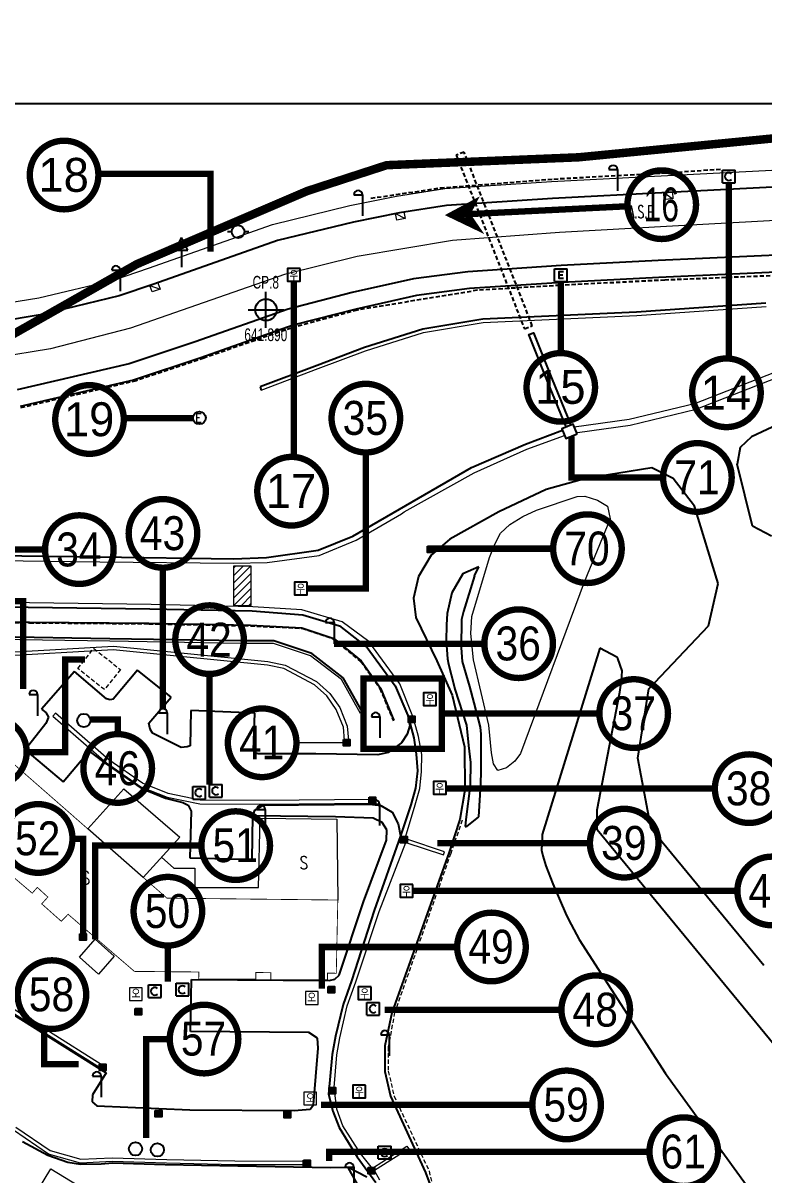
# Model space of a CAD drawing. Extents: x 120542 to 122291, y 586607 to 587713.
# Drawn here: x 120990.5 to 121078, y 587433.6 to 587569.5 of the extents above; entities that cross this region are included whole.
import ezdxf
from ezdxf.enums import TextEntityAlignment as Align

# ---------------------------------------------------------------- set-up
doc = ezdxf.new("R2010")
doc.units = 0
doc.header["$MEASUREMENT"] = 0
doc.linetypes.add('DASHED', pattern=[0.75, 0.5, -0.25])
doc.linetypes.add('PHANTOM2', pattern=[1.25, 0.625, -0.125, 0.125, -0.125, 0.125, -0.125])
for name, color, linetype in [('_0넘버링', 7, 'Continuous'), ('_조사구역', 6, 'Continuous'), ('가드레일', 114, 'Continuous'), ('가로등', 7, 'Continuous'), ('기준점', 1, 'Continuous'), ('도로_보도블럭', 202, 'Continuous'), ('도로_아스콘', 1, 'Continuous'), ('도로_콘크리트', 7, 'Continuous'), ('수로(관)', 144, 'DASHED'), ('수로(유형)', 144, 'Continuous'), ('신호등', 1, 'Continuous'), ('옹벽_상단', 2, 'ONGBYUCK'), ('우수맨홀', 5, 'Continuous'), ('전력주', 2, 'Continuous'), ('주의표지판', 1, 'Continuous'), ('지형_상단', 7, 'SUNGJEULTO'), ('지형_하단', 7, 'Continuous'), ('집수맨홀', 144, 'Continuous'), ('집수정', 4, 'Continuous'), ('통신맨홀', 3, 'Continuous'), ('한전맨홀', 4, 'Continuous'), ('현황 텍스트', 7, 'Continuous')]:
    doc.layers.add(name, color=color, linetype=linetype)
for name, color, linetype, lineweight in [('건물', 7, 'Continuous', 20), ('도로-경계석보차도', 134, 'Continuous', 18), ('바닥재질', 254, 'Continuous', 20), ('방지턱', 40, 'Continuous', 18), ('밭', 3, 'Continuous', 18), ('스틸그레이팅', 140, 'Continuous', 18), ('오수맨홀', 1, 'Continuous', 18), ('옹벽_하단', 2, 'Continuous', 18), ('우수받이', 122, 'Continuous', 18), ('중앙선', 2, 'Continuous', 18), ('휀스', 3, 'FENCELINE1', 18)]:
    doc.layers.add(name, color=color, linetype=linetype, lineweight=lineweight)
doc.styles.add('GHS', font='simplex.shx', dxfattribs={"bigfont": 'ngsw.shx'})
doc.styles.add('JKS_FONT', font='', dxfattribs={"height": 1.5})
doc.styles.add('sks-ghs', font='romans.shx', dxfattribs={"bigfont": 'ghs.shx'})
doc.styles.get('JKS_FONT').set_extended_font_data('Expo M')
doc.linetypes.add('FENCELINE1', pattern='A,0.25,-0.1,[133,ltypeshp.shx,S=0.1,R=0,X=-0.1,Y=0],-0.1,1', length=1.45)
doc.linetypes.add('ONGBYUCK', pattern='A,1,0,[")",sks-ghs,S=0.5,R=90,X=0.5,Y=0],2', length=3)
doc.linetypes.add('SUNGJEULTO', pattern='A,0.25,["|",sks-ghs,S=0.3,R=0,X=0.5,Y=0.1],0.55,["|",sks-ghs,S=0.15,R=0,X=0.5,Y=0.05],0.25', length=1.05)

# ---------------------------------------------------------------- blocks, each defined once
blk = doc.blocks.new('기준점')
at = {"layer": '기준점', "linetype": 'Continuous'}
for p, q in [((0, -2.12), (0, 2.12)), ((-2.12, 0), (2.12, 0))]:
    blk.add_line(p, q, dxfattribs=at)
blk.add_circle((0, 0), 1.27, dxfattribs=at)
blk = doc.blocks.new('우수받이')
at = {"layer": '우수받이'}
for points in [[(-0.5, 0), (0.5, 0), (0.5, -0.8), (-0.5, -0.8), (-0.5, 0)], [(-0.5, 0), (0.5, -0.8)]]:
    blk.add_lwpolyline(points, dxfattribs=at)
blk = doc.blocks.new('가로등')
at = {"layer": '가로등'}
for points in [[(-1, 2.5), (0, 2.5)], [(0, 2.5), (0, 0)]]:
    blk.add_lwpolyline(points, dxfattribs=at)
blk.add_arc((-0.5, 2.5), 0.5, 0, 180, dxfattribs=at)
blk = doc.blocks.new('전력주')
at = {"layer": '전력주'}
blk.add_circle((0, 0), 0.75, dxfattribs=at)
at = {"layer": '전력주', "style": 'GHS'}
blk.add_text('E', height=1, rotation=359.9995, dxfattribs=at).set_placement((-0.5, -0.48))
blk = doc.blocks.new('한전맨홀')
at = {"layer": '한전맨홀'}
for points in [[(-0.75, -0.75), (-0.75, 0.75)], [(-0.75, 0.75), (0.75, 0.75)], [(0.296, 0.374), (-0.228, 0.374), (-0.228, -0.368), (0.302, -0.368)], [(0.228, 0), (-0.228, 0)], [(0.75, -0.75), (0.75, 0.75)], [(-0.75, -0.75), (0.75, -0.75)]]:
    blk.add_lwpolyline(points, dxfattribs=at)
blk = doc.blocks.new('집수맨홀')
at = {"layer": '집수맨홀'}
blk.add_lwpolyline([(-0.37, 0.37), (0.38, 0.37), (0.38, -0.38), (-0.37, -0.38)], close=True, dxfattribs=at)
at = {"layer": '집수맨홀', "color": 251}
for points in [[(-0.37, 0.3), (0.38, 0.3)], [(-0.37, 0.22), (0.38, 0.22)], [(-0.37, 0.15), (0.38, 0.15)], [(-0.37, 0.07), (0.38, 0.07)], [(-0.37, 0), (0.38, 0)], [(-0.37, -0.08), (0.38, -0.08)], [(-0.37, -0.15), (0.38, -0.15)], [(-0.37, -0.23), (0.38, -0.23)], [(-0.37, -0.3), (0.38, -0.3)]]:
    blk.add_lwpolyline(points, dxfattribs=at)
blk = doc.blocks.new('주의표지판')
at = {"layer": '주의표지판'}
for points in [[(0, 3.5), (-0.75, 2)], [(0.75, 2), (0, 3.5)], [(-0.75, 2), (0.75, 2)], [(0, 2), (0, 0)]]:
    blk.add_lwpolyline(points, dxfattribs=at)
blk = doc.blocks.new('오수맨홀')
at = {"layer": '오수맨홀', "linetype": 'Continuous'}
blk.add_lwpolyline([(0.75, 0.75), (-0.75, 0.75), (-0.75, -0.75), (0.75, -0.75), (0.75, 0.75)], dxfattribs=at)
at = {"layer": '오수맨홀', "color": 1, "style": 'GHS'}
blk.add_text('오', height=1, dxfattribs=at).set_placement((0, 0.05, -2), align=Align.MIDDLE)
blk = doc.blocks.new('신호등')
at = {"layer": '신호등'}
for points in [[(-1.25, 0), (-0.75, 0)], [(0.75, 0), (1.25, 0)]]:
    blk.add_lwpolyline(points, dxfattribs=at)
blk.add_circle((0, 0), 0.75, dxfattribs=at)
blk = doc.blocks.new('통신맨홀')
at = {"layer": '통신맨홀', "linetype": 'Continuous'}
for points in [[(-0.75, 0.75), (0.75, 0.75)], [(-0.75, -0.75), (-0.75, 0.75)], [(0.75, -0.75), (0.75, 0.75)], [(-0.75, -0.75), (0.75, -0.75)]]:
    blk.add_lwpolyline(points, dxfattribs=at)
blk.add_arc((0, 0), 0.458, 45, 314, dxfattribs=at)
blk = doc.blocks.new('우수맨홀')
at = {"layer": '우수맨홀', "linetype": 'Continuous'}
blk.add_lwpolyline([(0.75, 0.75), (-0.75, 0.75), (-0.75, -0.75), (0.75, -0.75), (0.75, 0.75)], dxfattribs=at)
at = {"layer": '우수맨홀', "linetype": 'Continuous', "style": 'GHS'}
blk.add_text('우', height=1, dxfattribs=at).set_placement((0, -0.02, -2), align=Align.MIDDLE)

msp = doc.modelspace()

# ---------------------------------------------------------------- hatches: boundary and pattern name
at = {"layer": '방지턱'}
h = msp.add_hatch(dxfattribs=at)
h.set_pattern_fill('ANSI31', color=256, scale=5, style=0)
h.paths.add_polyline_path([(121015.35, 587500.8), (121017.42, 587500.8), (121017.42, 587505.41), (121015.35, 587505.41)])

# ---------------------------------------------------------------- linework, layer by layer
msp.add_lwpolyline([(120805.5, 587285), (120805.5, 587560), (121255.5, 587560), (121255.5, 587285), (120805.5, 587285)])
at = {"layer": '_0넘버링', "linetype": 'Continuous', "const_width": 0.75, "flags": 128}
for points, elevation in [([(120991.29, 587551.57, -1), (120999.39, 587551.57, -1)], -1351), ([(121069.48, 587525.88, -1), (121077.58, 587525.88, -1)], -716), ([(120994.29, 587522.73, -1), (121002.39, 587522.73, -1)], -1351), ([(121018.14, 587514.27, -1), (121026.24, 587514.27, -1)], -716), ([(120988.23, 587473.3, -1), (120996.33, 587473.3, -1)], 628), ([(121057.41, 587472.75, -1), (121065.51, 587472.75, -1)], 632)]:
    msp.add_lwpolyline(points, format="xyb", close=True, dxfattribs=dict(at, elevation=elevation))
for points in [[(121012.64, 587542.51), (121012.64, 587551.72), (120999.48, 587551.72)], [(121073.8, 587550.64), (121073.8, 587529.97)], [(121022.46, 587539.03), (121022.46, 587518.37)], [(121053.98, 587539.02), (121053.98, 587530.57)], [(121010.56, 587522.89), (121002.48, 587522.89)], [(121055.24, 587520.75), (121055.24, 587515.89), (121066.05, 587515.89)], [(121024.03, 587502.79), (121030.96, 587502.79), (121030.96, 587518.84)], [(120983.7, 587507.38), (120993.09, 587507.38)], [(121038.98, 587507.49), (121053.07, 587507.49)], [(121007.01, 587488.61), (121007.01, 587505.24)], [(120990.5, 587490.92), (120990.5, 587501.3), (120984.9, 587501.3)], [(121027.21, 587496.28), (121044.95, 587496.28)], [(120990.92, 587483.5), (120995.46, 587483.5), (120995.46, 587494.42), (120997.81, 587494.42)], [(121012.51, 587479.66), (121012.51, 587492.71)], [(120998.44, 587487.35), (121001.67, 587487.35), (121001.67, 587485.61)], [(121039.93, 587488.04), (121058.53, 587488.04)], [(121040.43, 587479.18), (121072.16, 587479.18)], [(120997.58, 587462.04), (120997.58, 587473.25), (120996.01, 587473.25)], [(120999.01, 587461.41), (120999.01, 587472.46), (121011.55, 587472.46)], [(121039.4, 587472.74), (121057.13, 587472.74)], [(121036.51, 587467.11), (121074.82, 587467.11)], [(121007.59, 587456.41), (121007.59, 587460.67)], [(121025.78, 587455.6), (121025.78, 587460.5), (121041.74, 587460.5)], [(121033.18, 587453.09), (121054.05, 587453.09)], [(120992.98, 587450.91), (120992.98, 587446.69), (120997.05, 587446.69)], [(121005.01, 587437.95), (121005.01, 587449.64), (121007.81, 587449.64)], [(121025.67, 587441.87), (121050.61, 587441.87)], [(121026.63, 587435.27), (121026.63, 587436.35), (121064.44, 587436.35)]]:
    msp.add_lwpolyline(points, dxfattribs=at)
for points in [[(121061.84, 587548.07, -1), (121069.94, 587548.07, -1)], [(121049.93, 587526.52, -1), (121058.02, 587526.52, -1)], [(121026.91, 587522.89, -1), (121035.01, 587522.89, -1)], [(121066.05, 587515.89, -1), (121074.15, 587515.89, -1)], [(121002.96, 587509.29, -1), (121011.06, 587509.29, -1)], [(121053.07, 587507.49, -1), (121061.17, 587507.49, -1)], [(120993.09, 587507.38, -1), (121001.19, 587507.38, -1)], [(121008.46, 587496.76, -1), (121016.56, 587496.76, -1)], [(121044.95, 587496.28, -1), (121053.05, 587496.28, -1)], [(121058.53, 587488.04, -1), (121066.63, 587488.04, -1)], [(121014.67, 587484.59, -1), (121022.77, 587484.59, -1)], [(120982.82, 587483.5, -1), (120990.92, 587483.5, -1)], [(120997.62, 587481.56, -1), (121005.72, 587481.56, -1)], [(121072.16, 587479.18, -1), (121080.26, 587479.18, -1)], [(121011.55, 587472.46, -1), (121019.65, 587472.46, -1)], [(121074.82, 587467.11, -1), (121082.92, 587467.11, -1)], [(121003.54, 587464.72, -1), (121011.64, 587464.72, -1)], [(121041.74, 587460.5, -1), (121049.84, 587460.5, -1)], [(120989.85, 587454.88, -1), (120997.95, 587454.88, -1)], [(121054.05, 587453.09, -1), (121062.15, 587453.09, -1)], [(121007.81, 587449.64, -1), (121015.91, 587449.64, -1)], [(121050.61, 587441.87, -1), (121058.71, 587441.87, -1)], [(121064.44, 587436.35, -1), (121072.54, 587436.35, -1)]]:
    msp.add_lwpolyline(points, format="xyb", close=True, dxfattribs=at)
at = {"layer": '_0넘버링', "linetype": 'Continuous', "const_width": 0.75, "elevation": 2006.5, "flags": 128}
for points in [[(121041.11, 587546.86), (121043.84, 587545.55), (121042.89, 587546.93), (121043.52, 587548.15), (121041.11, 587546.86)], [(121061.76, 587547.88), (121041.11, 587546.86)]]:
    msp.add_lwpolyline(points, dxfattribs=at)
at = {"layer": '_0넘버링', "linetype": 'Continuous', "const_width": 0.75, "flags": 128}
msp.add_lwpolyline([(121030.7, 587483.89), (121039.93, 587483.89), (121039.93, 587492.19), (121030.7, 587492.19)], close=True, dxfattribs=at)
at = {"layer": '_0넘버링', "linetype": 'Continuous'}
for centre in [(120997.67, 587487.23), (121003.77, 587436.68), (121006.35, 587436.56)]:
    msp.add_circle(centre, 0.781, dxfattribs=at)
at = {"layer": '_조사구역', "color": 1, "linetype": 'PHANTOM2', "ltscale": 10, "const_width": 1, "flags": 128}
msp.add_lwpolyline([(120942.73, 587386.16), (120969.77, 587373.17), (120970.39, 587355.26), (120996.29, 587307.6), (121014.99, 587313.66), (121016.02, 587277.86), (121047.83, 587241.4), (121037.77, 587223.26), (121063.21, 587189.12), (121067.26, 587176.25), (121077.98, 587158.53), (121078.75, 587148.73), (121085.96, 587140.35), (121088.79, 587120.65), (121118.55, 587113.52), (121147.24, 587044.94), (120862.79, 587014.52), (120854.87, 586964.35), (120887.03, 586933.69), (120856.91, 586913.09), (120845.14, 586891.51), (120835.39, 586877.63), (120823.7, 586865.29), (120771.16, 586826.09), (120831.32, 586803.5), (120866.24, 586814.66), (120890.52, 586752.11), (120934.32, 586765.96), (120985.17, 586829.53), (121013.59, 586807.2), (121028.45, 586804.98), (121064.67, 586804.08), (121086.32, 586710.01), (121112.13, 586724.4), (121131.77, 586719.51), (121179.99, 586733.06), (121203.55, 586842.49), (121212.05, 586846.4), (121187.19, 586899.13), (121247.41, 586973.95), (121253.28, 586973.7), (121268.7, 586987.04), (121277.57, 587010.52), (121307.56, 587010.67), (121320.26, 587005.27), (121334.53, 587007.69), (121358.36, 587005.3), (121377.01, 587042.97), (121399.54, 587073.97), (121413.69, 587082.99), (121464.57, 587085.36), (121492.22, 587065.33), (121549.85, 587023.61), (121571.25, 587072.4), (121627.06, 587079.46), (121687.79, 587127.69), (121765.91, 587161.14), (121787.7, 587076.86), (121871.05, 586990.75), (121916.73, 586900.5), (122030.17, 586949.19), (122128.5, 586978.21), (122124.52, 587047.59), (122116.24, 587072.33), (122123.19, 587086.44), (122112.92, 587128.07), (122080.89, 587161.55), (122095.32, 587225.96), (122094.86, 587283.94), (122081.68, 587322.9), (122092.65, 587349.17), (122097.02, 587360.59), (122084.13, 587404.24), (122073.39, 587425.61), (122076.86, 587447.62), (122074.44, 587460.5), (122072.5, 587470.82), (122059.86, 587484.02), (122048.86, 587494.28), (122045.6, 587510.39), (122000.94, 587515.2), (121855.6, 587433.14), (121827.86, 587452.06), (121811.36, 587382.45), (121746.85, 587366.99), (121710.16, 587366.44), (121625.79, 587365.18), (121668.35, 587429.01), (121684.54, 587454.25), (121695.8, 587469.72), (121717.52, 587499.53), (121656.51, 587568.96), (121635.67, 587565.59), (121586.87, 587554.29), (121547.43, 587532.99), (121536.15, 587517.51), (121511.71, 587514.18), (121307.18, 587493.88), (121267.91, 587463.58), (121243.76, 587490.95), (121232.41, 587498.91), (121205.85, 587500.55), (121174.8, 587522.94), (121143.22, 587537.24), (121123.8, 587545.84), (121113.64, 587566.46), (121103.26, 587558.24), (121056.07, 587553.66), (121033.41, 587552.73), (121024.03, 587549.68), (121003.93, 587541.06), (120973.53, 587523.84), (120933.05, 587538.5), (120929.86, 587539.23), (120929.58, 587539.29), (120922.09, 587540.99), (120800.6, 587545.64), (120748.17, 587511.92), (120773.67, 587466.36), (120785.63, 587461.4), (120792.72, 587449.91), (120813.97, 587451.16), (120822.53, 587441.61), (120841.91, 587438.02), (120843.52, 587397.73), (120864.66, 587397.07), (120869.81, 587387.35), (120896.01, 587373.79)], close=True, dxfattribs=at)
at = {"layer": '가드레일', "linetype": 'DASHED'}
for p, q in [((121053.17, 587551.1, 645.56), (121067.82, 587551.92, 646.86)), ((121067.82, 587551.92, 646.86), (121072.89, 587552.28, 647.37)), ((121031.55, 587548.83, 643.63), (121039.74, 587550.05, 644.4)), ((121039.74, 587550.05, 644.4), (121053.17, 587551.1, 645.56)), ((121066.24, 587539.17, 646.47), (121053.85, 587538.55, 645.27)), ((121092.94, 587540.25, 649.11), (121066.24, 587539.17, 646.47)), ((121044.14, 587537.97, 644.32), (121029.92, 587535.63, 642.99)), ((121053.85, 587538.55, 645.27), (121044.14, 587537.97, 644.32)), ((121029.92, 587535.63, 642.99), (121022.16, 587533.52, 642.31)), ((121022.16, 587533.52, 642.31), (121011.84, 587529.98, 641.34)), ((121011.84, 587529.98, 641.34), (121003.84, 587527.3, 640.59)), ((121003.84, 587527.3, 640.59), (120990.14, 587524.08, 639.49))]:
    msp.add_line(p, q, dxfattribs=at)
at = {"layer": '건물', "const_width": 0.1}
msp.add_lwpolyline([(120983.8, 587486.98), (121007.48, 587466.26), (121027.65, 587466.04), (121027.47, 587457.4), (121026.43, 587457.41), (121026.43, 587456.65), (121019.74, 587456.65), (121019.74, 587457.47), (121017.98, 587457.49), (121017.97, 587456.71), (121011.23, 587456.73), (121011.25, 587457.55), (121003.64, 587457.62), (120995.81, 587464.36), (120995.01, 587463.53), (120992.7, 587465.59), (120993.42, 587466.39), (120992.18, 587467.53), (120991.58, 587466.85), (120986.4, 587471.25)], dxfattribs=at)
at = {"layer": '건물'}
for points in [[(121028.34, 587484.59), (121022.77, 587484.59)], [(121009, 587473.45), (121004.67, 587468.7), (120998.13, 587474.44), (121002.41, 587479.17), (121009, 587473.45)], [(121006.84, 587471.08), (121008.29, 587469.79), (121010.77, 587469.78), (121010.78, 587467.53), (121018.29, 587467.5), (121018.5, 587475.7), (121027.52, 587475.56), (121027.65, 587466.04)], [(121000.92, 587429.97), (120997.95, 587425.15), (120990.85, 587429.53), (120993.79, 587434.31), (121000.92, 587429.97)]]:
    msp.add_lwpolyline(points, dxfattribs=at)
msp.add_lwpolyline([(121001.27, 587459.43), (120999.41, 587457.31), (120997.15, 587459.28), (120999.01, 587461.41), (121001.27, 587459.43)], close=True, dxfattribs=at)
at = {"layer": '도로-경계석보차도'}
for p, q in [((121052.88, 587550.81, 645.51), (121066.55, 587551.51, 646.85)), ((121066.55, 587551.51, 646.85), (121079.67, 587552.19, 647.99)), ((121034.59, 587549.09, 643.85), (121040.27, 587549.97, 644.33)), ((121040.27, 587549.97, 644.33), (121052.88, 587550.81, 645.51)), ((121029.06, 587547.97, 643.41), (121034.59, 587549.09, 643.85)), ((121019.96, 587545.75, 642.4), (121029.06, 587547.97, 643.41)), ((121005.29, 587540.59, 640.99), (121019.96, 587545.75, 642.4)), ((121001.29, 587539.22, 640.7), (121005.29, 587540.59, 640.99)), ((120992.36, 587537.07, 639.79), (121001.29, 587539.22, 640.7)), ((120979.65, 587535.02, 638.73), (120992.36, 587537.07, 639.79))]:
    msp.add_line(p, q, dxfattribs=at)
at = {"layer": '도로_보도블럭'}
for p, q in [((121090.88, 587540.6, 648.9), (121065.56, 587539.48, 646.51)), ((121065.56, 587539.48, 646.51), (121054.14, 587538.88, 645.31)), ((121043.2, 587538.17, 644.35), (121036.93, 587537.35, 643.6)), ((121054.14, 587538.88, 645.31), (121043.2, 587538.17, 644.35)), ((121036.93, 587537.35, 643.6), (121029.82, 587535.75, 643.04)), ((121029.82, 587535.75, 643.04), (121022.39, 587533.84, 642.33)), ((121022.39, 587533.84, 642.33), (121011.48, 587529.99, 641.26)), ((121011.48, 587529.99, 641.26), (121003.55, 587527.35, 640.53)), ((121003.55, 587527.35, 640.53), (120990.16, 587524.26, 639.47)), ((120981.33, 587499.02), (120991.27, 587498.82)), ((120991.27, 587498.82), (121005.34, 587498.7)), ((121005.34, 587498.7), (121017.36, 587498.46)), ((121017.36, 587498.46), (121023.42, 587498.16)), ((121023.42, 587498.16), (121027.17, 587496.91)), ((121027.17, 587496.91), (121030.41, 587494.26)), ((121030.41, 587494.26), (121032.68, 587491.04)), ((120996.56, 587493.01, 630.67), (120992.68, 587488.56, 630.62)), ((121000.34, 587489.78, 630.63), (120996.56, 587493.01, 630.67)), ((121004, 587493.15, 630.64), (121001.15, 587489.74, 630.63)), ((121007.96, 587489.97, 630.63), (121004, 587493.15, 630.64)), ((121032.68, 587491.04), (121034.26, 587487.23)), ((121000.76, 587489.65, 630.64), (121000.34, 587489.78, 630.63)), ((121001.15, 587489.74, 630.63), (121000.76, 587489.65, 630.64)), ((121005.36, 587486.92, 630.61), (121007.96, 587489.97, 630.63)), ((120992.68, 587488.56, 630.62), (120993.2, 587488.16, 630.59)), ((120993.51, 587487.62, 630.57), (120993.18, 587486.87, 630.57)), ((120993.2, 587488.16, 630.59), (120993.51, 587487.62, 630.57)), ((121010.29, 587488.39, 630.53), (121010.22, 587484.25, 630.5)), ((121017.85, 587488.08, 630.53), (121010.29, 587488.39, 630.53)), ((121017.68, 587483.77, 630.48), (121017.85, 587488.08, 630.53)), ((121035.91, 587487.82, 629.41), (121036.15, 587486.64, 629.29)), ((120993.18, 587486.87, 630.57), (120990.74, 587483.77, 631.14)), ((121005.51, 587486.19, 630.59), (121005.36, 587486.92, 630.61)), ((121005.79, 587485.73, 630.57), (121005.51, 587486.19, 630.59)), ((121036.15, 587486.64, 629.29), (121035.84, 587485.6, 629.13)), ((121009.16, 587484.04, 630.49), (121005.79, 587485.73, 630.57)), ((121035.84, 587485.6, 629.13), (121035.16, 587484.57, 629.01)), ((120990.74, 587483.77, 631.14), (120995.24, 587480, 631.09)), ((120997.8, 587483, 631.11), (120998.45, 587483.49, 631.08)), ((120998.45, 587483.49, 631.08), (121000.17, 587482.19, 631.07)), ((121009.87, 587484.13, 630.49), (121009.16, 587484.04, 630.49)), ((121010.22, 587484.25, 630.5), (121009.87, 587484.13, 630.49)), ((121017.82, 587483.44, 630.51), (121017.68, 587483.77, 630.48)), ((121018.23, 587483.3, 630.43), (121017.82, 587483.44, 630.51)), ((121025.05, 587483.3, 629.7), (121018.23, 587483.3, 630.43)), ((121032.39, 587483.17, 628.93), (121025.05, 587483.3, 629.7)), ((121033.6, 587483.46, 628.92), (121032.39, 587483.17, 628.93)), ((121035.16, 587484.57, 629.01), (121033.6, 587483.46, 628.92)), ((120995.24, 587480, 631.09), (120997.8, 587483, 631.11)), ((121000.17, 587482.19, 631.07), (121004.45, 587479.25, 631.07)), ((121004.45, 587479.25, 631.07), (121007.3, 587478.06, 631.04)), ((121007.3, 587478.06, 631.04), (121009.35, 587477.53, 631.02)), ((121009.35, 587477.53, 631.02), (121009.97, 587477.25, 630.96)), ((121009.97, 587477.25, 630.96), (121010.34, 587476.51, 631.04)), ((121010.34, 587476.51, 631.04), (121010.17, 587471.01, 630.56)), ((121017.62, 587475.97, 630.44), (121017.86, 587476.64, 630.3)), ((121017.86, 587476.64, 630.3), (121018.84, 587477.24, 630.18)), ((121018.84, 587477.24, 630.18), (121031.39, 587477.33, 628.9)), ((121031.39, 587477.33, 628.9), (121032.71, 587477.2, 628.62)), ((121032.71, 587477.2, 628.62), (121034.08, 587476.42, 628.4)), ((121017.56, 587470.84, 630.5), (121017.62, 587475.97, 630.44)), ((121027.36, 587475.84, 629.46), (121017.62, 587475.97, 630.44)), ((121031.81, 587475.7, 628.87), (121027.36, 587475.84, 629.46)), ((121032.88, 587475.2, 628.62), (121031.81, 587475.7, 628.87)), ((121033.44, 587474.33, 628.43), (121032.88, 587475.2, 628.62)), ((121034.08, 587476.42, 628.4), (121034.77, 587475.03, 628.18)), ((121033.39, 587473.1, 628.12), (121033.44, 587474.33, 628.43)), ((121034.77, 587475.03, 628.18), (121035.05, 587473.62, 628.01)), ((121030.68, 587465.82, 627.17), (121033.39, 587473.1, 628.12)), ((121010.17, 587471.01, 630.56), (121017.56, 587470.84, 630.5)), ((121027.8, 587457.18, 626.14), (121030.68, 587465.82, 627.17)), ((121010.25, 587450.53, 625.69), (121010.39, 587456.67, 626.08)), ((121010.39, 587456.67, 626.08), (121026.62, 587456.56, 626.07)), ((121026.62, 587456.56, 626.07), (121027.3, 587456.69, 626.09)), ((121027.3, 587456.69, 626.09), (121027.8, 587457.18, 626.14)), ((120987.76, 587453.52, 625.22), (121000.32, 587445.64, 625.06)), ((121024.24, 587450.4, 625.6), (121010.25, 587450.53, 625.69)), ((121025.27, 587449.74, 625.53), (121024.24, 587450.4, 625.6)), ((121025.33, 587448.55, 625.42), (121025.27, 587449.74, 625.53)), ((121024.77, 587441.87, 624.6), (121025.33, 587448.55, 625.42)), ((121000.32, 587445.64, 625.06), (120998.7, 587443.04, 625.07)), ((120998.7, 587443.04, 625.07), (120998.66, 587442.25, 625.1)), ((120998.66, 587442.25, 625.1), (120999.22, 587441.75, 625.1)), ((120999.22, 587441.75, 625.1), (121010.18, 587441.3, 625.04)), ((121010.18, 587441.3, 625.04), (121022.49, 587441.2, 624.68)), ((121022.49, 587441.2, 624.68), (121024.39, 587441.35, 624.56)), ((121024.39, 587441.35, 624.56), (121024.77, 587441.87, 624.6)), ((120993.43, 587435.91, 625.19), (120990.44, 587437.51, 625.24)), ((120995.79, 587435.07, 625.15), (120993.43, 587435.91, 625.19)), ((120997.28, 587434.83, 625.15), (120995.79, 587435.07, 625.15)), ((120999.71, 587434.86, 625.15), (120997.28, 587434.83, 625.15)), ((121001.04, 587435.01, 625.05), (120999.71, 587434.86, 625.15)), ((121007.26, 587434.8, 624.98), (121001.04, 587435.01, 625.05)), ((121015.84, 587434.65, 624.74), (121007.26, 587434.8, 624.98)), ((121026.82, 587434.45, 624.12), (121015.84, 587434.65, 624.74)), ((121028.87, 587434.48, 623.95), (121026.82, 587434.45, 624.12)), ((121031.08, 587433.34, 623.94), (121028.87, 587434.48, 623.95)), ((121031.26, 587430.26, 623.79), (121028.87, 587434.48, 623.95))]:
    msp.add_line(p, q, dxfattribs=at)
at = {"layer": '도로_아스콘'}
for p, q in [((121079.76, 587550.19, 647.83), (121066.65, 587549.52, 646.51)), ((121053, 587548.81, 645.24), (121040.49, 587547.98, 644.17)), ((121066.65, 587549.52, 646.51), (121053, 587548.81, 645.24)), ((121040.49, 587547.98, 644.17), (121034.94, 587547.12, 643.65)), ((121029.5, 587546.02, 643.11), (121020.53, 587543.83, 642.22)), ((121034.94, 587547.12, 643.65), (121029.5, 587546.02, 643.11)), ((121020.53, 587543.83, 642.22), (121005.94, 587538.7, 640.81)), ((121090.88, 587542.61, 648.7), (121065.46, 587541.48, 646.21)), ((121054.03, 587540.88, 645.08), (121043, 587540.16, 644.06)), ((121065.46, 587541.48, 646.21), (121054.03, 587540.88, 645.08)), ((121036.59, 587539.32, 643.44), (121029.35, 587537.7, 642.8)), ((121043, 587540.16, 644.06), (121036.59, 587539.32, 643.44)), ((121005.94, 587538.7, 640.81), (121001.85, 587537.3, 640.42)), ((121029.35, 587537.7, 642.8), (121021.81, 587535.76, 642.06)), ((121001.85, 587537.3, 640.42), (120992.76, 587535.11, 639.58)), ((120992.76, 587535.11, 639.58), (120979.81, 587533.02, 638.47)), ((121021.81, 587535.76, 642.06), (121010.83, 587531.88, 641.01)), ((121010.83, 587531.88, 641.01), (121003.01, 587529.28, 640.27)), ((121003.01, 587529.28, 640.27), (120989.8, 587526.23, 639.22)), ((121049.81, 587519.83, 634.5), (121054.17, 587521.47, 635.14)), ((121043.43, 587517.05, 633.5), (121049.81, 587519.83, 634.5)), ((121029.43, 587508.95, 631.75), (121043.43, 587517.05, 633.5)), ((121064.72, 587517.01, 635.69), (121056.94, 587515.77, 635.13)), ((121056.94, 587515.77, 635.13), (121052.24, 587514.46, 634.66)), ((121052.24, 587514.46, 634.66), (121046.67, 587511.84, 633.78)), ((121046.67, 587511.84, 633.78), (121040.88, 587508.63, 632.79)), ((121025.35, 587507.31, 631.6), (121029.43, 587508.95, 631.75)), ((121040.88, 587508.63, 632.79), (121038.69, 587506.73, 632.3)), ((120983.57, 587506.76, 634.36), (120999.49, 587506.51, 633.38)), ((120999.49, 587506.51, 633.38), (121015.32, 587506.29, 632.29)), ((121015.32, 587506.29, 632.29), (121019.24, 587506.44, 631.97)), ((121019.24, 587506.44, 631.97), (121025.35, 587507.31, 631.6)), ((121038.69, 587506.73, 632.3), (121037.18, 587504.2, 631.63)), ((121037.18, 587504.2, 631.63), (121036.58, 587501.65, 631.11)), ((121036.58, 587501.65, 631.11), (121036.85, 587499.39, 630.7)), ((120981.77, 587500.68, 634.48), (120991.1, 587500.58, 633.92)), ((120991.1, 587500.58, 633.92), (121005.46, 587500.39, 633.04)), ((121005.46, 587500.39, 633.04), (121017.55, 587500.17, 632.15)), ((121017.55, 587500.17, 632.15), (121023.52, 587499.69, 631.52)), ((121023.52, 587499.69, 631.52), (121027.85, 587498.37, 630.96)), ((121027.85, 587498.37, 630.96), (121031.12, 587495.82, 630.49)), ((121036.85, 587499.39, 630.7), (121039.34, 587494.24, 630.11)), ((121031.12, 587495.82, 630.49), (121034.41, 587491.31, 629.88)), ((121039.34, 587494.24, 630.11), (121041.16, 587490.21, 629.73)), ((121034.41, 587491.31, 629.88), (121035.91, 587487.82, 629.41)), ((121041.16, 587490.21, 629.73), (121042.6, 587484.11, 629.14)), ((121035.91, 587487.82, 629.41), (121036.63, 587485.18, 629.15)), ((121036.63, 587485.18, 629.15), (121036.91, 587483.25, 628.97)), ((121042.6, 587484.11, 629.14), (121042.63, 587479.02, 628.71)), ((121036.91, 587483.25, 628.97), (121037.04, 587481.27, 628.71)), ((121037.04, 587481.27, 628.71), (121036.84, 587479.24, 628.53)), ((121036.84, 587479.24, 628.53), (121036.29, 587477.28, 628.37)), ((121042.63, 587479.02, 628.71), (121042.07, 587475.53, 628.38)), ((121036.29, 587477.28, 628.37), (121035.05, 587473.62, 628.01)), ((121042.07, 587475.53, 628.38), (121040.78, 587471.67, 627.97)), ((121035.05, 587473.62, 628.01), (121031.96, 587464.81, 626.92)), ((121040.78, 587471.67, 627.97), (121034.02, 587452.75, 625.79)), ((121031.96, 587464.81, 626.92), (121029.25, 587456.51, 625.88)), ((121029.25, 587456.51, 625.88), (121028.29, 587453.72, 625.55)), ((121028.29, 587453.72, 625.55), (121027.38, 587449.99, 625.24)), ((121034.02, 587452.75, 625.79), (121033.22, 587448.84, 625.34)), ((121027.38, 587449.99, 625.24), (121026.98, 587447.81, 625.05)), ((121033.22, 587448.84, 625.34), (121033.21, 587445.83, 625.07)), ((121026.98, 587447.81, 625.05), (121026.56, 587443.12, 624.69)), ((121033.21, 587445.83, 625.07), (121033.87, 587442.89, 624.83)), ((121026.56, 587443.12, 624.69), (121027.05, 587441.15, 624.44)), ((121033.87, 587442.89, 624.83), (121038.02, 587433.9, 623.78)), ((121027.05, 587441.15, 624.44), (121027.82, 587439.2, 624.27)), ((121027.82, 587439.2, 624.27), (121029.93, 587435.76, 624.01)), ((121029.93, 587435.76, 624.01), (121032.14, 587432.73)), ((121038.02, 587433.9, 623.78), (121038.52, 587432.53, 623.65))]:
    msp.add_line(p, q, dxfattribs=at)
at = {"layer": '도로_콘크리트'}
for points in [[(121085.52, 587524.36), (121080.17, 587522.43), (121076.49, 587520.7), (121075.15, 587519.43), (121074.79, 587517.44)], [(121069.74, 587512.49), (121067.22, 587515.75), (121064.72, 587517.01)]]:
    msp.add_lwpolyline(points, dxfattribs=at)
at = {"layer": '방지턱'}
msp.add_lwpolyline([(121015.35, 587500.8), (121017.42, 587500.8), (121017.42, 587505.41), (121015.35, 587505.41)], close=True, dxfattribs=at)
at = {"layer": '밭'}
msp.add_lwpolyline([(121047.56, 587481.65), (121046.54, 587481.31), (121046.01, 587482.12), (121045.79, 587483.42), (121045.47, 587486.67), (121043.66, 587494.39), (121043.36, 587497.48), (121043.48, 587499.49), (121045.55, 587506.44), (121046.16, 587507.96), (121046.85, 587509.3), (121047.95, 587510.33), (121049.49, 587511.3), (121051.12, 587512.03), (121055.89, 587513.63), (121056.8, 587513.69), (121058.32, 587513.21), (121059.49, 587512.49), (121059.81, 587511.01), (121056.74, 587503.54), (121049.23, 587483.31), (121048.56, 587482.44), (121047.56, 587481.65)], dxfattribs=at)
at = {"layer": '수로(관)'}
msp.add_lwpolyline([(121041.63, 587553.91), (121049.68, 587533.43), (121050.61, 587533.79), (121042.56, 587554.28), (121041.63, 587553.91)], dxfattribs=at)
at = {"layer": '수로(유형)'}
msp.add_lwpolyline([(121054.59, 587521.85), (121052.38, 587527.33), (121050.2, 587532.74), (121050.75, 587532.97), (121052.89, 587527.66), (121055.14, 587522.07)], dxfattribs=at)
at = {"layer": '스틸그레이팅'}
for p, q in [((121079.22, 587528.29), (121069.75, 587524.58)), ((121069.95, 587523.96), (121079.5, 587527.7)), ((121069.75, 587524.58), (121062.06, 587522.71)), ((121062.06, 587522.71), (121055.57, 587521.81)), ((121062.18, 587522.07), (121069.95, 587523.96)), ((121055.95, 587521.21), (121062.18, 587522.07)), ((121049.97, 587519.24), (121054.42, 587520.86)), ((121043.74, 587516.43), (121049.97, 587519.24)), ((121035.48, 587511.84), (121043.74, 587516.43)), ((121035.18, 587511.59), (121035.48, 587511.84)), ((121029.8, 587508.5), (121035.18, 587511.59)), ((121025.45, 587506.7), (121029.8, 587508.5)), ((121019.3, 587505.85), (121025.45, 587506.7)), ((120983.53, 587506.13), (120999.55, 587505.94)), ((120999.55, 587505.94), (121015.33, 587505.78)), ((121015.33, 587505.78), (121019.3, 587505.85)), ((120991.24, 587501.11), (120981.81, 587501.25)), ((121005.63, 587500.91), (120991.24, 587501.11)), ((121017.6, 587500.62), (121005.63, 587500.91)), ((121023.42, 587500.26), (121017.6, 587500.62)), ((121028.18, 587498.86), (121023.42, 587500.26)), ((121031.32, 587496.54), (121028.18, 587498.86)), ((120985.12, 587495.06), (121001.16, 587495.99)), ((121001.15, 587495.54), (120985.14, 587494.62)), ((121008.66, 587494.8), (121001.15, 587495.54)), ((121001.16, 587495.99), (121008.71, 587495.25)), ((121034.99, 587491.53), (121031.32, 587496.54)), ((121019.34, 587493.73), (121008.66, 587494.8)), ((121008.71, 587495.25), (121019.4, 587494.17)), ((121019.4, 587494.17), (121021.44, 587493.76)), ((121021.28, 587493.34), (121019.34, 587493.73)), ((121024.89, 587491.44), (121021.28, 587493.34)), ((121021.44, 587493.76), (121025.15, 587491.81)), ((121026.37, 587490.11), (121024.89, 587491.44)), ((121025.15, 587491.81), (121026.71, 587490.41)), ((121036.44, 587487.87), (121034.99, 587491.53)), ((121027.47, 587488.53), (121026.37, 587490.11)), ((121026.71, 587490.41), (121027.87, 587488.74)), ((121027.87, 587488.74), (121028.76, 587486.54)), ((120994.32, 587488.08), (120994.02, 587487.75)), ((120994.02, 587487.75), (121000.35, 587482.22)), ((121000.63, 587482.57), (120994.32, 587488.08)), ((121028.31, 587486.43), (121027.47, 587488.53)), ((121036.67, 587487.19), (121036.44, 587487.87)), ((121028.46, 587484.85), (121028.31, 587486.43)), ((121028.76, 587486.54), (121028.9, 587484.89)), ((121037.18, 587485.35), (121036.67, 587487.19)), ((121037.55, 587483.19), (121037.18, 587485.35)), ((121000.35, 587482.22), (121004.38, 587479.41)), ((121004.59, 587479.81), (121000.63, 587482.57)), ((121037.54, 587481.22), (121037.55, 587483.19)), ((121037.32, 587479.18), (121037.54, 587481.22)), ((121004.38, 587479.41), (121007.5, 587478.19)), ((121007.63, 587478.62), (121004.59, 587479.81)), ((121007.5, 587478.19), (121011.37, 587477.4)), ((121011.41, 587477.84), (121007.63, 587478.62)), ((121031.4, 587477.9), (121018.96, 587477.79)), ((121031.4, 587477.45), (121031.4, 587477.9)), ((121036.77, 587477.26), (121037.32, 587479.18)), ((121011.37, 587477.4), (121018.96, 587477.34)), ((121018.96, 587477.79), (121011.41, 587477.84)), ((121018.96, 587477.34), (121031.4, 587477.45)), ((121035.64, 587473.44), (121036.77, 587477.26)), ((121032.54, 587464.69), (121035.67, 587472.81)), ((121035.78, 587473.21), (121035.67, 587472.81)), ((121035.67, 587472.81), (121040.13, 587471.36)), ((121040.25, 587471.71), (121035.78, 587473.21)), ((121040.13, 587471.36), (121040.25, 587471.71)), ((121029.77, 587456.38), (121032.54, 587464.69)), ((121028.75, 587453.55), (121029.77, 587456.38)), ((120999.51, 587446.3), (120985.89, 587454.81)), ((120986.22, 587455.14), (120999.73, 587446.69)), ((121027.87, 587449.78), (121028.75, 587453.55)), ((121027.53, 587447.79), (121027.87, 587449.78)), ((120999.73, 587446.69), (120999.51, 587446.3)), ((121027.23, 587443.91), (121027.53, 587447.79)), ((121027.55, 587441.37), (121027.23, 587443.91)), ((121028.26, 587439.41), (121027.55, 587441.37)), ((120993.49, 587436.07), (120989.37, 587438.89)), ((120989.64, 587439.25), (120993.68, 587436.49)), ((121030.32, 587436.15), (121028.26, 587439.41)), ((120997.28, 587435.01), (120993.49, 587436.07)), ((120993.68, 587436.49), (120997.33, 587435.46)), ((121032.05, 587433.99), (121030.32, 587436.15)), ((121031.85, 587434.5), (121035.81, 587437.02)), ((121036.04, 587436.68), (121031.98, 587434.14)), ((121035.81, 587437.02), (121036.04, 587436.68)), ((121001.01, 587435.19), (120997.28, 587435.01)), ((120997.33, 587435.46), (121001.01, 587435.64)), ((121001.01, 587435.64), (121007.45, 587435.44)), ((121007.44, 587434.99), (121001.01, 587435.19)), ((121015.51, 587434.82), (121007.44, 587434.99)), ((121007.45, 587435.44), (121015.51, 587435.27)), ((121015.51, 587435.27), (121023.59, 587435.25)), ((121023.59, 587434.8), (121015.51, 587434.82)), ((121023.59, 587435.25), (121023.59, 587434.8)), ((121031.98, 587434.14), (121031.85, 587434.5)), ((121032.62, 587433), (121032.05, 587433.99))]:
    msp.add_line(p, q, dxfattribs=at)
at = {"layer": '옹벽_상단'}
for p, q in [((121078.18, 587536.47, 647.06), (121062.91, 587535.41, 645.22)), ((121062.91, 587535.41, 645.22), (121044.76, 587534.57, 643.03)), ((121044.76, 587534.57, 643.03), (121037.69, 587533.39, 642.48)), ((121037.69, 587533.39, 642.48), (121030.79, 587531.21, 641.12)), ((121030.79, 587531.21, 641.12), (121025.2, 587529.11, 640.13)), ((121025.2, 587529.11, 640.13), (121018.48, 587526.58, 638.95)), ((121018.48, 587526.58, 638.95), (121018.62, 587526.2, 637.43)), ((121000.74, 587496.87, 633.78), (120980.19, 587497.19, 634.65)), ((121016.16, 587496.61, 633.03), (121000.74, 587496.87, 633.78)), ((121020.09, 587496.62, 632.45), (121016.16, 587496.61, 633.03)), ((121024.57, 587495.12, 631.69), (121020.09, 587496.62, 632.45)), ((121028.3, 587492.25, 630.88), (121024.57, 587495.12, 631.69)), ((121030.57, 587488.19, 630.05), (121028.3, 587492.25, 630.88)), ((121030.31, 587488.05, 629.76), (121030.57, 587488.19, 630.05))]:
    msp.add_line(p, q, dxfattribs=at)
at = {"layer": '옹벽_하단'}
for p, q in [((121044.8, 587534.17, 636.95), (121062.93, 587535.01, 639.12)), ((121062.93, 587535.01, 639.12), (121078.21, 587536.07, 640.94)), ((121037.78, 587533, 637.08), (121044.8, 587534.17, 636.95)), ((121030.93, 587530.83, 637.2), (121037.78, 587533, 637.08)), ((121025.34, 587528.73, 637.31), (121030.93, 587530.83, 637.2)), ((121018.62, 587526.2, 637.43), (121025.34, 587528.73, 637.31)), ((121000.74, 587496.57, 631), (120980.18, 587496.89, 631.18)), ((121016.16, 587496.31, 630.87), (121000.74, 587496.57, 631)), ((121020.04, 587496.32, 630.79), (121016.16, 587496.31, 630.87)), ((121024.43, 587494.85, 630.66), (121020.04, 587496.32, 630.79)), ((121028.07, 587492.05, 630.29), (121024.43, 587494.85, 630.66)), ((121030.31, 587488.05, 629.76), (121028.07, 587492.05, 630.29))]:
    msp.add_line(p, q, dxfattribs=at)
at = {"layer": '중앙선'}
for p, q in [((121080.79, 587546.28, 647.86), (121067.16, 587545.55, 646.5)), ((121053.83, 587544.78, 645.24), (121041.18, 587543.83, 644.07)), ((121067.16, 587545.55, 646.5), (121053.83, 587544.78, 645.24)), ((121041.18, 587543.83, 644.07), (121029.92, 587541.94, 643.04)), ((121029.92, 587541.94, 643.04), (121021.36, 587539.83, 642.2)), ((121021.36, 587539.83, 642.2), (121003.18, 587533.52, 640.49)), ((121003.18, 587533.52, 640.49), (120993.72, 587531.06, 639.66)), ((120993.72, 587531.06, 639.66), (120981.54, 587529.1, 638.67))]:
    msp.add_line(p, q, dxfattribs=at)
at = {"layer": '지형_상단', "ltscale": 2}
for p, q in [((121072.56, 587503.4, 633.74), (121069.74, 587512.49, 635.27)), ((121044.29, 587505.34), (121042.42, 587504.53)), ((121043.78, 587504.27), (121044.29, 587505.34)), ((121042.42, 587504.53), (121041.11, 587502.28)), ((121071.4, 587498.4), (121072.56, 587503.4)), ((121041.11, 587502.28), (121040.56, 587499.85)), ((121040.56, 587499.85), (121040.47, 587498.5)), ((121040.47, 587498.5), (121040.46, 587496.62)), ((121064.36, 587490.95), (121071.4, 587498.4)), ((121040.46, 587496.62), (121040.58, 587494.48)), ((121060.57, 587494.7), (121058.59, 587495.75)), ((121040.58, 587494.48), (121040.71, 587493.85)), ((121060.71, 587494.53), (121060.57, 587494.7)), ((121061.22, 587493.07), (121060.71, 587494.53)), ((121040.71, 587493.85), (121041.38, 587491.26)), ((121061.18, 587492.44), (121061.22, 587493.07)), ((121060.94, 587490.55), (121061.12, 587491.92)), ((121061.12, 587491.92), (121061.18, 587492.44)), ((121041.38, 587491.26), (121041.47, 587490.92)), ((121041.47, 587490.92), (121042.86, 587486.66)), ((121058.27, 587476.68), (121060.94, 587490.55)), ((121063.08, 587482.78), (121064.36, 587490.95)), ((121042.86, 587486.66), (121043.08, 587484.26)), ((121043.08, 587484.26), (121043.3, 587482.28)), ((121043.3, 587482.28), (121043.28, 587479.54)), ((121064.64, 587474.44), (121063.08, 587482.78)), ((121043.28, 587479.54), (121042.77, 587475.53)), ((121058.26, 587474.31), (121058.27, 587476.68)), ((121058.27, 587476.68), (121058.27, 587476.68)), ((121058.27, 587476.68), (121058.27, 587476.68)), ((121058.27, 587476.68), (121058.27, 587476.68)), ((121042.77, 587475.53), (121042.68, 587474.72)), ((121042.68, 587474.72), (121042.86, 587474.73)), ((121080.83, 587446.96), (121058.26, 587474.31)), ((121077.96, 587458.3), (121064.64, 587474.44))]:
    msp.add_line(p, q, dxfattribs=at)
at = {"layer": '지형_하단'}
for p, q in [((121076.6, 587510.16, 635.43), (121074.79, 587517.44, 636.12)), ((121078.85, 587508.96, 635.13), (121076.6, 587510.16, 635.43)), ((121043.78, 587504.27), (121042.47, 587500.06)), ((121042.47, 587500.06), (121042.27, 587499.15)), ((121042.27, 587499.15), (121042.23, 587495.81)), ((121042.23, 587495.81), (121042.35, 587494.18)), ((121058.59, 587495.75), (121051.79, 587473.78)), ((121042.35, 587494.18), (121043.19, 587491.22)), ((121043.19, 587491.22), (121043.7, 587489.32)), ((121043.7, 587489.32), (121044.47, 587486.44)), ((121044.47, 587486.44), (121044.54, 587485.59)), ((121044.54, 587485.59), (121044.55, 587483.49)), ((121044.55, 587483.49), (121044.52, 587481.21)), ((121044.52, 587481.21), (121044.51, 587479.75)), ((121044.51, 587479.75), (121044.24, 587475.86)), ((121044.24, 587475.86), (121042.86, 587474.73)), ((121051.79, 587473.78), (121051.76, 587473.37)), ((121051.76, 587473.37), (121051.68, 587471.92)), ((121051.68, 587471.92), (121051.84, 587471.25)), ((121051.84, 587471.25), (121052.22, 587470.09)), ((121052.22, 587470.09), (121053.05, 587467.95)), ((121053.05, 587467.95), (121054.66, 587464.22)), ((121054.66, 587464.22), (121055.2, 587463.16)), ((121055.2, 587463.16), (121056.13, 587461.4)), ((121056.13, 587461.4), (121066.32, 587445.58)), ((121066.32, 587445.58), (121080.69, 587425.81))]:
    msp.add_line(p, q, dxfattribs=at)
at = {"layer": '집수정'}
msp.add_lwpolyline([(121055.9, 587521.02), (121055.42, 587522.16), (121054.11, 587521.61), (121054.58, 587520.47)], close=True, dxfattribs=at)
at = {"layer": '휀스', "linetype": 'DASHED'}
for p, q in [((120981.32, 587498.92), (120991.27, 587498.72)), ((120991.27, 587498.72), (121005.34, 587498.6)), ((121005.34, 587498.6), (121017.35, 587498.36)), ((121017.35, 587498.36), (121023.4, 587498.06)), ((121023.4, 587498.06), (121027.12, 587496.82)), ((120996.96, 587493.35), (120998.84, 587495.72)), ((120998.84, 587495.72), (121001.98, 587493.23)), ((121027.12, 587496.82), (121030.33, 587494.19)), ((121030.33, 587494.19), (121032.59, 587490.99)), ((121000.1, 587490.86), (120996.96, 587493.35)), ((121001.98, 587493.23), (121000.1, 587490.86)), ((121032.59, 587490.99), (121034.17, 587487.19)), ((121042.34, 587475.45), (121040.98, 587471.53)), ((121040.98, 587471.53), (121034.35, 587452.78)), ((121034.35, 587452.78), (121033.61, 587448.71)), ((121033.61, 587448.71), (121033.6, 587445.85)), ((121033.6, 587445.85), (121034.3, 587442.92)), ((121034.3, 587442.92), (121038.42, 587434.08)), ((121038.42, 587434.08), (121038.94, 587431.75))]:
    msp.add_line(p, q, dxfattribs=at)

# ---------------------------------------------------------------- block references
at = {"layer": '가로등'}
for p in [(121060.66, 587549.71), (121030.55, 587546.75), (121001.96, 587537.86), (121027.21, 587496.28), (120992.2, 587487.77), (121007.51, 587485.61), (121032.62, 587485.17), (121032.58, 587474.85), (121019.09, 587474.21), (121033.72, 587447.65), (120999.7, 587442.77), (121029.53, 587432.03)]:
    msp.add_blockref('가로등', p, dxfattribs=at)
at = {"layer": '기준점'}
msp.add_blockref('기준점', (121019.17, 587535.67), dxfattribs=at)
at = {"layer": '신호등'}
msp.add_blockref('신호등', (121015.88, 587544.89), dxfattribs=at)
at = {"layer": '오수맨홀'}
for p in [(121003.81, 587454.95), (121024.57, 587454.48), (121024.4, 587442.62)]:
    msp.add_blockref('오수맨홀', p, dxfattribs=at)
at = {"layer": '우수맨홀'}
for p in [(121022.46, 587539.78), (121023.28, 587502.79), (121038.53, 587489.73), (121039.68, 587479.26), (121035.76, 587467.11), (121030.82, 587455.04), (121030.18, 587443.44, 2)]:
    msp.add_blockref('우수맨홀', p, dxfattribs=at)
at = {"layer": '우수받이'}
for p, rotation in [((121066.65, 587549.52), 2.940258333747784), ((121034.94, 587547.12), 10.90922267103098), ((121005.94, 587538.7), 19.36768652242152)]:
    msp.add_blockref('우수받이', p, dxfattribs=dict(at, rotation=rotation))
at = {"layer": '전력주'}
msp.add_blockref('전력주', (121011.31, 587522.91), dxfattribs=at)
at = {"layer": '주의표지판'}
msp.add_blockref('주의표지판', (121009.18, 587540.69), dxfattribs=at)
at = {"layer": '집수맨홀'}
for p in [(121038.6, 587507.42), (121036.37, 587487.38), (121028.7, 587484.6), (121031.72, 587477.8), (121035.44, 587473.15), (120997.58, 587461.67), (121026.89, 587455.47), (121004.11, 587452.87), (120999.88, 587446.31), (121027, 587443.56), (121006.48, 587440.86), (121021.7, 587440.74), (121023.99, 587434.97), (121031.6, 587434.12)]:
    msp.add_blockref('집수맨홀', p, dxfattribs=at)
at = {"layer": '통신맨홀'}
for p in [(121073.8, 587551.39), (121011.28, 587478.7), (121013.26, 587478.91), (121009.32, 587455.47), (121006.05, 587455.28), (121031.84, 587453.2), (121033.18, 587436.24)]:
    msp.add_blockref('통신맨홀', p, dxfattribs=at)
at = {"layer": '한전맨홀'}
msp.add_blockref('한전맨홀', (121053.98, 587539.77), dxfattribs=at)

# ---------------------------------------------------------------- texts
at = {"layer": '_0넘버링', "linetype": 'Continuous', "style": 'JKS_FONT'}
for s, p in [('18', (120995.29, 587551.59, -1351)), ('15', (121053.92, 587526.55)), ('14', (121073.47, 587525.9, -716)), ('19', (120998.29, 587522.76, -1351)), ('17', (121022.13, 587514.3, -716))]:
    msp.add_text(s, height=4, dxfattribs=at).set_placement(p, align=Align.MIDDLE)
for s, width, p in [('16', 0.7, (121065.84, 587548.1)), ('35', 0.9, (121030.9, 587522.92)), ('71', 0.9, (121070.05, 587515.91)), ('43', 0.9, (121006.96, 587509.32)), ('34', 0.9, (120997.08, 587507.4)), ('70', 0.9, (121057.06, 587507.51)), ('42', 0.9, (121012.45, 587496.79)), ('36', 0.9, (121048.95, 587496.31)), ('37', 0.9, (121062.53, 587488.07)), ('41', 0.9, (121018.66, 587484.62)), ('46', 0.9, (121001.62, 587481.59)), ('38', 0.9, (121076.15, 587479.21)), ('52', 0.9, (120992.22, 587473.32, 628)), ('51', 0.9, (121015.54, 587472.48)), ('39', 0.9, (121061.41, 587472.78, 632)), ('47', 0.9, (121078.81, 587467.13)), ('50', 0.9, (121007.54, 587464.74)), ('49', 0.9, (121045.74, 587460.53)), ('58', 0.9, (120993.85, 587454.91)), ('48', 0.9, (121058.04, 587453.11)), ('57', 0.9, (121011.8, 587449.66)), ('59', 0.9, (121054.6, 587441.9)), ('61', 0.9, (121068.43, 587436.37, 623))]:
    msp.add_text(s, height=4, dxfattribs=dict(at, width=width)).set_placement(p, align=Align.MIDDLE)
at = {"layer": '기준점', "style": 'JKS_FONT', "width": 0.7}
msp.add_text('CP.8', height=1.5, dxfattribs=at).set_placement((121019.15, 587537.72), align=Align.BOTTOM_CENTER)
msp.add_text('641.890', height=1.5, dxfattribs=at).set_placement((121019.15, 587533.48), align=Align.TOP_CENTER)
at = {"layer": '바닥재질', "style": 'GHS', "width": 0.6}
msp.add_text('A.S.P', height=1.5, dxfattribs=at).set_placement((121061.95, 587546.48))
at = {"layer": '현황 텍스트', "style": 'GHS', "width": 0.75}
for p in [(121023.16, 587469.69), (120997.43, 587467.89)]:
    msp.add_text('S', height=1.5, dxfattribs=at).set_placement(p)

doc.saveas('drawing.dxf')
